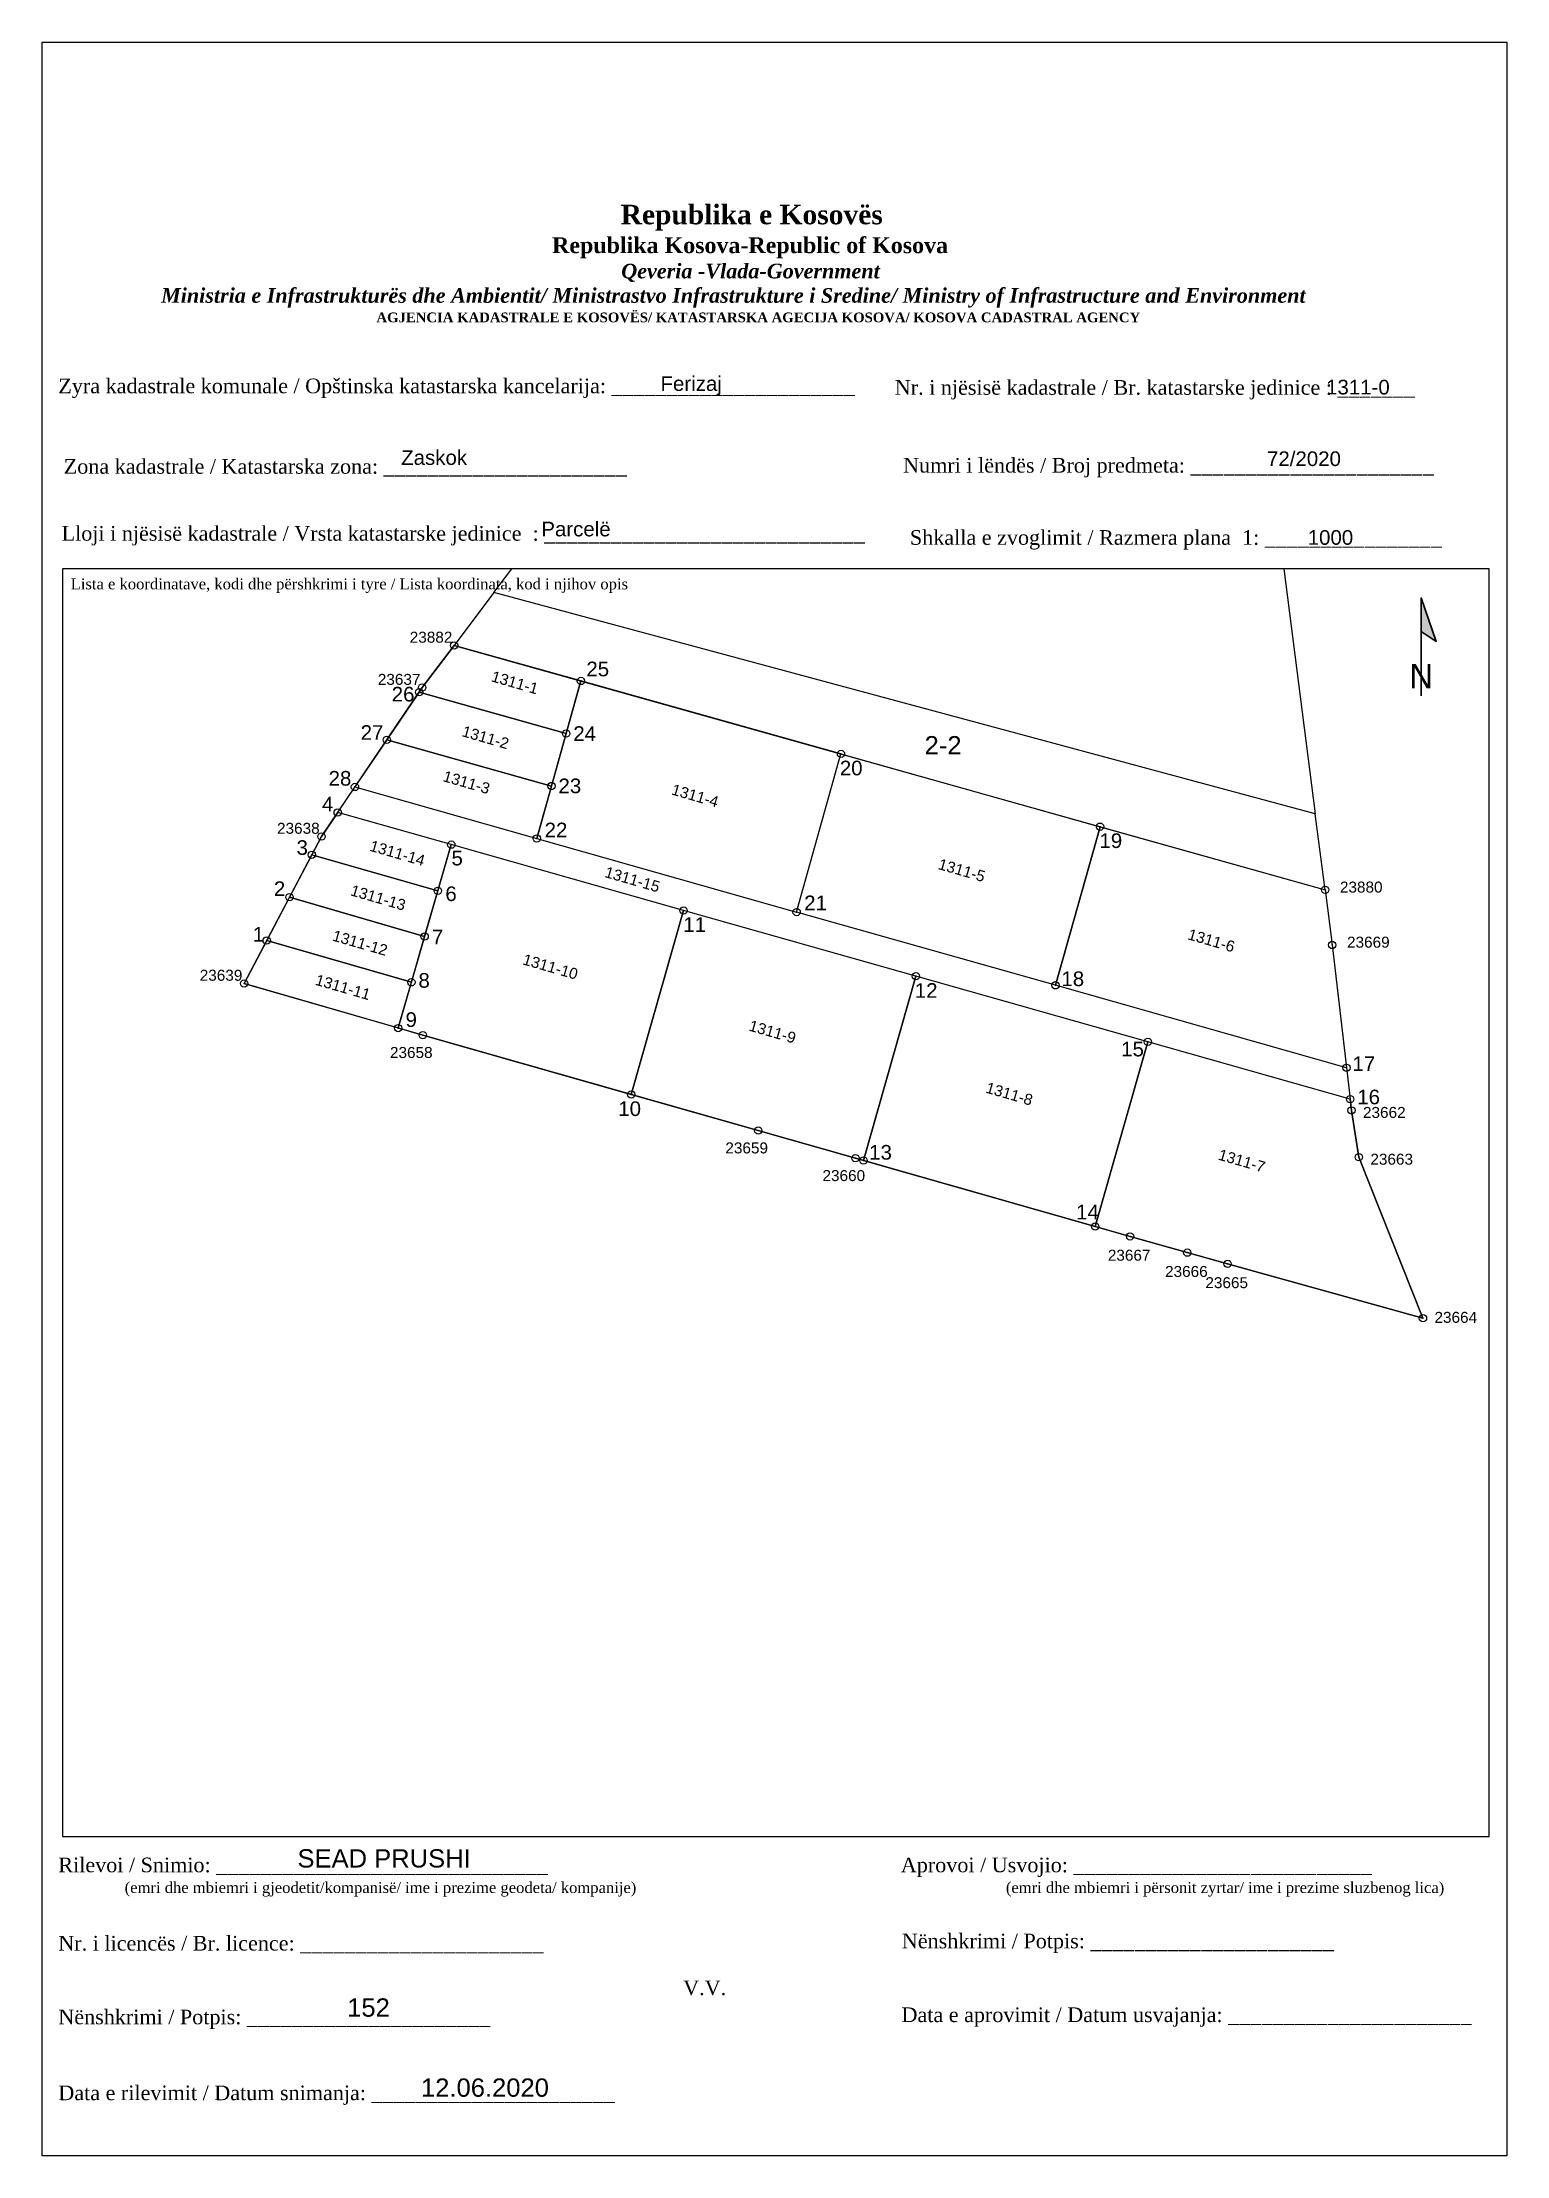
# Paper-space layout 'Layout1' of a CAD drawing. Header units: feet, sheet in millimetres. Extents: x 5 to 205, y 2 to 291.
# The model-space entities are those that its viewports show. They can reach past a viewport. Long polylines and large blocks are cut down to what shows.
import ezdxf
from ezdxf.enums import TextEntityAlignment as Align

# ---------------------------------------------------------------- set-up
doc = ezdxf.new("R2010")
doc.units = ezdxf.units.FT
doc.header["$MEASUREMENT"] = 0
doc.header["$PDMODE"] = 32
doc.header["$PDSIZE"] = 1
doc.layers.get('0').update_dxf_attribs({"linetype": 'CONTINUOUS'})
for name, color, linetype in [('Gjendja faktike', 1, 'CONTINUOUS'), ('Ndarjet', 1, 'CONTINUOUS'), ('Nr e Pikave Gjeodezike te Parceles Baze', 7, 'CONTINUOUS'), ('Nr Parceles Baze', 7, 'CONTINUOUS'), ('Nr. Pikave te Ndarjes', 1, 'CONTINUOUS'), ('Parcela Baze', 7, 'CONTINUOUS'), ('Pikat', 7, 'CONTINUOUS'), ('Pikat e Ndarjes', 1, 'CONTINUOUS')]:
    doc.layers.add(name, color=color, linetype=linetype)
doc.styles.add('North Arrow Text', font='BOD_R.TTF', dxfattribs={"height": 0.1})
doc.styles.get("Standard").update_dxf_attribs({"font": 'arial.ttf'})

# ---------------------------------------------------------------- blocks, each defined once
blk = doc.blocks.new('*U1')
at = {"linetype": 'ByBlock'}
blk.add_hatch(color=0, dxfattribs=at).paths.add_polyline_path([(0, 424), (0, 244), (82, 190)])
at = {"color": 0, "linetype": 'ByBlock', "lineweight": 30}
blk.add_lwpolyline([(0, -102), (0, 424), (82, 190), (0, 244)], dxfattribs=at)
at = {"color": 0, "linetype": 'ByBlock', "style": 'North Arrow Text'}
blk.add_text('N', height=131, dxfattribs=at).set_placement((1, -101), align=Align.BOTTOM_CENTER)

msp = doc.modelspace()

# ---------------------------------------------------------------- linework, layer by layer
at = {"linetype": 'Continuous'}
msp.add_line((7511602.47, 4691116.3), (7511602.47, 4691116.27), dxfattribs=at)
at = {"layer": 'Gjendja faktike', "linetype": 'Continuous'}
for p in [(7511585.55, 4691140.65), (7511607.66, 4691142.18), (7511605.65, 4691135.01), (7511581.15, 4691134.14), (7511643.19, 4691132.21), (7511576.79, 4691127.7), (7511603.64, 4691127.83), (7511574.43, 4691124.21), (7511601.63, 4691120.67), (7511678.58, 4691122.27), (7511570.89, 4691118.44), (7511589.95, 4691119.82), (7511588.12, 4691113.5), (7511621.69, 4691110.83), (7511637.13, 4691110.61), (7511564.73, 4691106.72), (7511586.31, 4691107.26), (7511584.5, 4691101.01), (7511653.43, 4691101.84), (7511672.5, 4691100.6), (7511582.7, 4691094.76), (7511685.12, 4691092.87), (7511712.25, 4691089.34), (7511614.54, 4691085.69), (7511712.75, 4691085.04), (7511646.26, 4691076.66), (7511677.93, 4691067.64)]:
    msp.add_point(p, dxfattribs=at)
at = {"layer": 'Ndarjet', "linetype": 'Continuous'}
for points in [[(7511607.66, 4691142.18), (7511590.33, 4691147.04), (7511585.98, 4691141.28), (7511585.55, 4691140.65), (7511605.65, 4691135.01)], [(7511605.65, 4691135.01), (7511585.55, 4691140.65), (7511581.15, 4691134.14), (7511603.64, 4691127.83)], [(7511603.64, 4691127.83), (7511581.15, 4691134.14), (7511576.79, 4691127.7), (7511601.63, 4691120.67)], [(7511589.95, 4691119.82), (7511574.43, 4691124.21), (7511572.21, 4691120.93), (7511570.89, 4691118.44), (7511588.12, 4691113.5)], [(7511588.12, 4691113.5), (7511570.89, 4691118.44), (7511567.85, 4691112.65), (7511586.31, 4691107.26)], [(7511586.31, 4691107.26), (7511567.85, 4691112.65), (7511564.73, 4691106.72), (7511584.5, 4691101.01)], [(7511584.5, 4691101.01), (7511564.73, 4691106.72), (7511561.64, 4691100.85), (7511582.69, 4691094.77)]]:
    msp.add_lwpolyline(points, close=True, dxfattribs=at)
for points in [[(7511637.13, 4691110.61), (7511643.19, 4691132.21), (7511607.66, 4691142.18), (7511601.63, 4691120.67), (7511637.13, 4691110.61)], [(7511672.5, 4691100.6), (7511637.13, 4691110.61), (7511643.19, 4691132.21), (7511678.58, 4691122.27), (7511672.5, 4691100.6)], [(7511712.25, 4691089.34), (7511672.5, 4691100.6), (7511678.58, 4691122.27), (7511709.33, 4691113.64), (7511710.29, 4691106.11), (7511712.25, 4691089.34)], [(7511621.69, 4691110.83), (7511589.95, 4691119.82), (7511582.69, 4691094.77), (7511586.07, 4691093.79), (7511614.54, 4691085.69), (7511621.69, 4691110.83), (7511589.95, 4691119.82)], [(7511645.16, 4691076.97), (7511646.26, 4691076.66), (7511653.43, 4691101.84), (7511621.69, 4691110.83), (7511614.54, 4691085.69), (7511631.89, 4691080.75), (7511645.16, 4691076.97)], [(7511685.12, 4691092.87), (7511653.43, 4691101.84), (7511646.26, 4691076.66), (7511677.93, 4691067.64), (7511685.12, 4691092.87)], [(7511722.7, 4691055.12), (7511713.94, 4691077.12), (7511712.93, 4691083.51), (7511712.75, 4691085.04), (7511685.12, 4691092.87), (7511677.93, 4691067.64), (7511682.68, 4691066.29), (7511682.68, 4691066.29), (7511690.5, 4691064.07), (7511696.01, 4691062.54), (7511722.7, 4691055.12)]]:
    msp.add_lwpolyline(points, dxfattribs=at)
at = {"layer": 'Parcela Baze'}
for points in [[(7511595.78, 4691154.27), (7511648.24, 4691223.74), (7511670.46, 4691212.31), (7511685.53, 4691204.67), (7511705.41, 4691197.53), (7511707.14, 4691190.23), (7511702.56, 4691166.3), (7511707.99, 4691124.04), (7511595.78, 4691154.27)], [(7511561.64, 4691100.85), (7511572.21, 4691120.93), (7511585.98, 4691141.28), (7511590.33, 4691147.04), (7511709.33, 4691113.64), (7511710.29, 4691106.11), (7511712.93, 4691083.51), (7511713.94, 4691077.12), (7511722.7, 4691055.12), (7511696.01, 4691062.54), (7511690.5, 4691064.07), (7511682.68, 4691066.29), (7511645.16, 4691076.97), (7511631.89, 4691080.75), (7511586.07, 4691093.79), (7511561.64, 4691100.85)]]:
    msp.add_lwpolyline(points, dxfattribs=at)
msp.add_lwpolyline([(7511595.78, 4691154.27), (7511590.33, 4691147.04), (7511709.33, 4691113.64), (7511707.99, 4691124.04)], close=True, dxfattribs=at)
at = {"layer": 'Pikat'}
for p in [(7511590.33, 4691147.04), (7511585.98, 4691141.28), (7511585.98, 4691141.28), (7511572.21, 4691120.93), (7511709.33, 4691113.64), (7511710.29, 4691106.11), (7511710.29, 4691106.11), (7511710.29, 4691106.11), (7511561.64, 4691100.85), (7511586.07, 4691093.79), (7511712.93, 4691083.51), (7511712.93, 4691083.51), (7511631.89, 4691080.75), (7511645.16, 4691076.97), (7511713.94, 4691077.12), (7511713.94, 4691077.12), (7511682.68, 4691066.29), (7511690.5, 4691064.07), (7511696.01, 4691062.54), (7511722.7, 4691055.12), (7511722.7, 4691055.12)]:
    msp.add_point(p, dxfattribs=at)
at = {"layer": 'Pikat e Ndarjes', "linetype": 'Continuous'}
msp.add_point((7511567.85, 4691112.65), dxfattribs=at)

# ---------------------------------------------------------------- texts
at = {"layer": 'Ndarjet', "linetype": 'Continuous', "char_height": 1.5, "attachment_point": 1, "rotation": 343.8742}
for s, insert in [('1311-1', (7511595.72, 4691143.6)), ('1311-2', (7511591.71, 4691136.1)), ('1311-3', (7511589.11, 4691129.96)), ('1311-4', (7511620.34, 4691128.14)), ('1311-14', (7511579.11, 4691120.45)), ('1311-5', (7511656.77, 4691117.95)), ('1311-15', (7511611.21, 4691116.86)), ('\\pt4.5;1311-13', (7511576.48, 4691114.36)), ('1311-12', (7511574.01, 4691108.18)), ('1311-6', (7511690.87, 4691108.35)), ('1311-10', (7511600.01, 4691104.93)), ('1311-11', (7511571.67, 4691102.14)), ('1311-9', (7511630.91, 4691095.88)), ('1311-8', (7511663.27, 4691087.4)), ('1311-7', (7511695.03, 4691078.25))]:
    msp.add_mtext_dynamic_manual_height_columns(s, width=5.5723, gutter_width=5, heights=[0], dxfattribs=dict(at, insert=insert))
at = {"layer": 'Nr e Pikave Gjeodezike te Parceles Baze'}
for s, p in [('23882', (7511584.27, 4691147.41)), ('23637', (7511579.91, 4691141.65)), ('23638', (7511566.14, 4691121.3)), ('23880', (7511711.35, 4691113.27)), ('23669', (7511712.32, 4691105.74)), ('23639', (7511555.58, 4691101.22)), ('23658', (7511581.57, 4691090.67)), ('23662', (7511714.5, 4691082.48)), ('23659', (7511627.39, 4691077.63)), ('23663', (7511715.51, 4691076.09)), ('23660', (7511640.66, 4691073.85)), ('23667', (7511679.64, 4691062.97)), ('23666', (7511687.46, 4691060.75)), ('23665', (7511692.97, 4691059.22)), ('23664', (7511724.27, 4691054.48))]:
    msp.add_text(s, height=1.5, dxfattribs=at).set_placement(p)
at = {"layer": 'Nr Parceles Baze'}
msp.add_text('2-2', height=2.5, dxfattribs=at).set_placement((7511654.61, 4691132.15))
at = {"layer": 'Nr. Pikave te Ndarjes', "linetype": 'Continuous', "char_height": 2, "attachment_point": 1}
for s, width, insert in [('25', 2.4258, (7511608.4, 4691144.82)), ('26', 2.4258, (7511581.81, 4691141.38)), ('27', 2.4258, (7511577.57, 4691136.14)), ('24', 2.4258, (7511606.62, 4691136)), ('28', 2.4258, (7511573.19, 4691129.88)), ('20', 2.4258, (7511643.03, 4691131.29)), ('4', 2.4258, (7511572.29, 4691126.36)), ('23', 2.4258, (7511604.59, 4691128.85)), ('22', 2.4258, (7511602.7, 4691122.82)), ('19', 2.4258, (7511678.5, 4691121.36)), ('3', 2.4258, (7511568.81, 4691120.42)), ('5', 2.4258, (7511589.98, 4691118.98)), ('2', 2.4258, (7511565.71, 4691114.8)), ('6', 2.4258, (7511589.14, 4691114.11)), ('21', 2.4258, (7511638.16, 4691112.86)), ('11', 2.4258, (7511621.64, 4691109.9)), ('1', 0.9157, (7511562.82, 4691108.56)), ('7', 2.4258, (7511587.3, 4691108.19)), ('8', 2.4258, (7511585.46, 4691102.27)), ('12', 2.4258, (7511653.27, 4691100.89)), ('18', 2.4258, (7511673.3, 4691102.49)), ('9', 2.4258, (7511583.7, 4691096.91)), ('15', 2.4258, (7511681.47, 4691092.89)), ('17', 2.4258, (7511713.06, 4691090.88)), ('16', 2.4258, (7511713.72, 4691086.34)), ('10', 2.4258, (7511612.76, 4691084.74)), ('13', 2.4258, (7511647.04, 4691078.78)), ('14', 2.4258, (7511675.3, 4691070.61))]:
    msp.add_mtext_dynamic_manual_height_columns(s, width=width, gutter_width=5, heights=[0], dxfattribs=dict(at, insert=insert))

psp = doc.layouts.get("Layout1")

# ---------------------------------------------------------------- linework, layer by layer
psp.add_lwpolyline([(5.38, 291.04), (205.45, 291.04), (205.45, 2.27), (5.38, 2.27)], close=True)

# ---------------------------------------------------------------- block references
at = {"xscale": 0.0254, "yscale": 0.0254, "zscale": 0.0254}
psp.add_blockref('*U1', (193.74, 204.35), dxfattribs=at)

# ---------------------------------------------------------------- texts
at = {"attachment_point": 1}
for s, width, insert, char_height in [('\\pi77.297;{\\fBook Antiqua|b1|i0|c0|p18;\\H1.3333x;Republika e Kosovës\\fTimes New Roman|b1|i0|c0|p18;\\P\\pi67.927;\\fBook Antiqua|b1|i0|c0|p18;\\H0.8125x;Republika Kosova-Republic of Kosova\\fTimes New Roman|b1|i0|c0|p18;\\P\\pi77.378;\\fBook Antiqua|b1|i1|c0|p18;\\H0.92308x;Qeveria -Vlada-Government \\P\\pi14.512;Ministria e Infrastrukturës dhe Ambientit/ Ministrastvo Infrastrukture i Sredine/ Ministry of Infrastructure and Environment\\P\\pi43.931;\\fBook Antiqua|b1|i0|c0|p18;\\H0.66668x;AGJENCIA KADASTRALE E KOSOVËS/ KATASTARSKA AGECIJA KOSOVA/ KOSOVA CADASTRAL AGENCY}', 191.8237, (7.1, 268.84), 2), ('{\\fTimes New Roman|b0|i0|c0|p18; Zyra kadastrale komunale / Opštinska katastarska kancelarija: ______________________}', 114.6874, (6.82, 245.09), 2), ('{\\fTimes New Roman|b0|i0|c0|p18;Nr. i njësisë kadastrale / Br. katastarske jedinice : _______}', 98.5379, (121.85, 244.88), 2), ('{\\fTimes New Roman|b0|i0|c0|p18; Zona kadastrale / Katastarska zona: ______________________}', 83.344, (7.56, 234.09), 2), ('{\\fTimes New Roman|b0|i0|c0|p18; Numri i lëndës / Broj predmeta: ______________________}', 83.344, (122.23, 234.24), 2), ('{\\fTimes New Roman|b0|i0|c0|p18; Lloji i njësisë kadastrale / Vrsta katastarske jedinice  : _____________________________}', 108.0893, (7.27, 224.94), 2), ('{\\fTimes New Roman|b0|i0|c0|p18; Shkalla e zvoglimit / Razmera plana  1: ________________}', 98.5379, (123.16, 224.38), 2), ('{\\fTimes New Roman|b0|i0|c0|p18; Lista e koordinatave, kodi dhe përshkrimi i tyre / Lista koordinata, kod i njihov opis}', 129.0558, (8.7, 217.79), 1.5), ('{\\fTimes New Roman|b0|i0|c0|p18; Rilevoi / Snimio: ______________________________\\P             \\H0.75x;(emri dhe mbiemri i gjeodetit/kompanisë/ ime i prezime geodeta/ kompanije)}', 87.3883, (6.82, 43), 2), ('{\\fTimes New Roman|b0|i0|c0|p18; Aprovoi / Usvojio: ___________________________\\P                    \\H0.75x;(emri dhe mbiemri i përsonit zyrtar/ ime i prezime sluzbenog lica)}', 83.344, (121.92, 43), 2), ('{\\fTimes New Roman|b0|i0|c0|p18; Nr. i licencës / Br. licence: ______________________\\P                                }', 83.344, (6.82, 32.3), 2), ('{\\fTimes New Roman|b0|i0|c0|p18; Nënshkrimi / Potpis: ______________________\\P                                 }', 83.344, (122.06, 32.61), 2), ('{\\fTimes New Roman|b0|i0|c0|p18;V.V.                                 }', 9.4297, (92.94, 26.21), 2), ('{\\fTimes New Roman|b0|i0|c0|p18; Nënshkrimi / Potpis: ______________________\\P                                 }', 83.344, (6.82, 22.23), 2), ('{\\fTimes New Roman|b0|i0|c0|p18; Data e aprovimit / Datum usvajanja: ______________________\\P                                 }', 83.344, (122.01, 22.53), 2), ('{\\fTimes New Roman|b0|i0|c0|p18; Data e rilevimit / Datum snimanja: ______________________\\P                                 }', 83.344, (6.82, 11.86), 2)]:
    psp.add_mtext_dynamic_manual_height_columns(s, width=width, gutter_width=1, heights=[0], dxfattribs=dict(at, insert=insert, char_height=char_height))
for s, insert, char_height, width, attachment_point in [('{\\fArial|b0|i0|c0|p34;Ferizaj}', (89.84, 245.41), 2, 29.4868, 1), ('{\\fArial|b0|i0|c0|p34;1311-0}', (180.77, 244.92), 2, 29.4868, 1), ('{\\fArial|b0|i0|c0|p34;Zaskok}', (54.41, 235.3), 2, 29.4868, 1), ('{\\fArial|b0|i0|c0|p34;72/2020}', (172.7, 235.14), 2, 29.4868, 1), ('{\\fArial|b0|i0|c0|p34;Parcelë}', (73.56, 225.53), 2, 29.4868, 1), ('1000', (178.26, 224.38), 2, 29.4868, 1), ('SEAD PRUSHI', (52.08, 42.88), 2.5, 41.9165, 5), ('152', (49.95, 22.5), 2.5, 5.3971, 5), ('12.06.2020', (65.86, 11.56), 2.5, 17.2666, 5)]:
    psp.add_mtext(s, dxfattribs=dict(insert=insert, char_height=char_height, width=width, attachment_point=attachment_point))

# ---------------------------------------------------------------- viewports
at = {"layer": '0', "view_target_point": (7512683.8, 4725210.01)}
psp.add_viewport(center=(105.59, 132.5), size=(194.9, 173.2317), view_center_point=(-1049.52, -34139.1), view_height=173.2317, dxfattribs=at)

doc.saveas('drawing.dxf')
